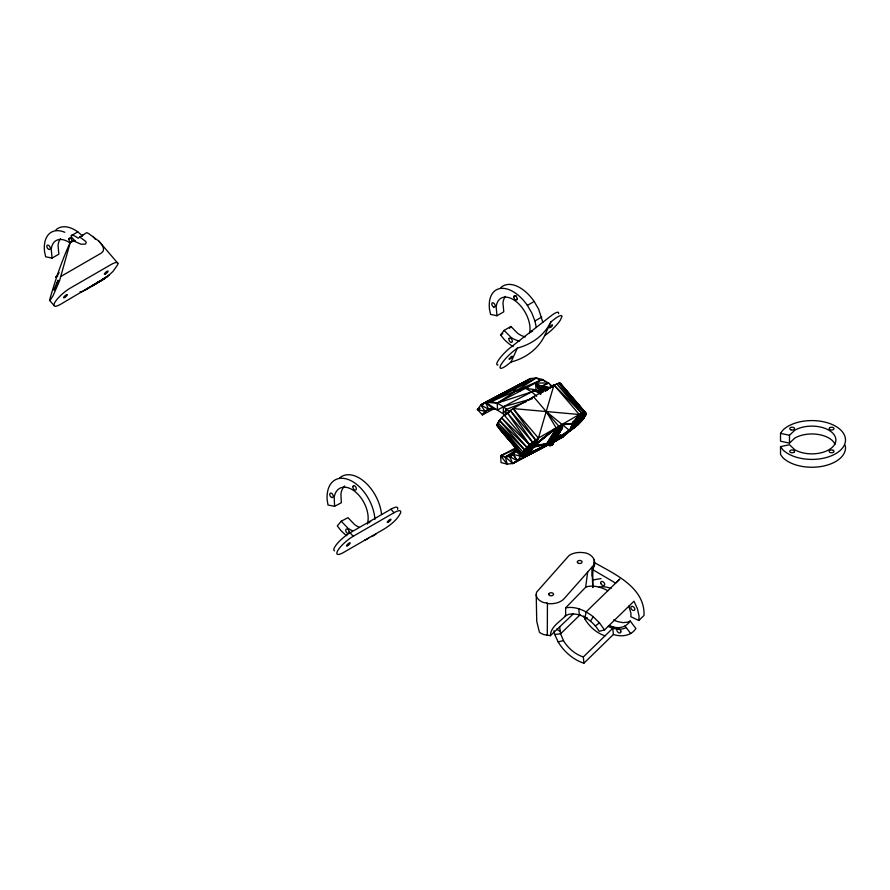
<?xml version="1.0" encoding="UTF-8"?>
<svg xmlns="http://www.w3.org/2000/svg" width="890" height="890" viewBox="0 0 890 890"><rect width="100%" height="100%" fill="white"/><g stroke="black" fill="none" stroke-linecap="round" stroke-linejoin="round"><path stroke-width="1.33" d="M536.225 594.542L536.726 621.287L539.396 632.2L540.597 633.135L543.701 634.57L550.376 635.694L573.46 613.755M547.294 635.46L547.439 603.086L543.734 602.597A14.908 9.467 -1.5 0 1 536.681 592.073L569.155 555.416A14.908 9.467 -1.5 0 1 583.529 552.679C590.037 552.846 598.303 560.066 592.684 566.385L564.06 598.736A14.908 9.467 -1.5 0 1 547.328 603.476L546.649 603.32M549.03 594.053L549.386 593.23A2.403 1.524 -1.5 0 1 552.289 592.929A2.403 1.524 -1.5 0 1 553.424 594.631L553.18 594.998A2.403 1.524 -1.5 0 1 549.909 595.621A2.403 1.524 -1.5 0 1 549.008 593.552L549.03 593.53M587.634 572.092L585.665 587.244L565.628 607.859L565.706 615.713C560.077 621.743 550.676 626.471 550.376 635.694M591.906 567.253L592.796 587.489M594.197 559.576L594.631 564.805L592.751 569.656L592.851 587.4M594.331 565.806L594.342 563.125M534.2 390.354L540.608 394.036C536.67 389.92 542.577 386.483 542.778 392.268M559.654 626.883L560.589 633.791L563.47 640.566A25.944 17.133 45.7 0 0 583.328 656.965L583.918 663.195L613.377 634.481L612.643 626.694A24.03 15.864 45.7 0 1 609.461 625.47M628.83 606.123L630.977 613.51L630.832 616.692L638.842 620.486L639.042 616.025L637.418 608.671L633.969 601.217L604.51 629.931L599.215 631.299C594.631 623.834 587.7 617.771 579.357 614.901A30.471 20.125 45.7 0 0 568.732 614.323L564.538 616.258M552.545 386.583L548.574 383.023L541.543 386.394L541.409 389.175L535.58 383.012L497.165 403.181L485.473 402.258L480.834 404.939L477.441 409.534L482.391 414.874L494.395 408.577M592.228 576.075L592.673 568.888L592.751 569.656L615.602 583.106L619.841 579.045L586.132 611.875L585.064 617.382M554.359 439.493C564.95 432.329 581.648 426.822 586.009 413.272L560.021 383.045L553.981 384.981L513.141 408.566C506.811 412.96 499.123 417.955 496.854 425.654L522.819 456.158L528.86 454.223L546.56 443.999L558.864 426.299L533.555 396.773L529.205 399.977M560.6 385.092L560.711 383.746L585.32 412.571L581.215 421.337L586.009 413.272L583.907 412.548L579.279 414.506L538.439 438.08C532.109 442.541 524.143 447.559 522.13 455.446L500.102 429.736L496.932 424.597L499.412 420.414L526.924 447.381L522.819 456.158L503.495 433.653M531.764 447.67L546.56 443.999L556.139 427.868L535.48 444.666L528.86 454.223L535.546 439.938L513.141 408.566L579.279 414.506L575.574 421.115L572.693 423.607L569.7 430.638L546.215 411.536L556.139 427.868C558.364 431.517 564.972 428.468 561.579 424.73L556.862 428.546L547.283 444.677L550.02 445.656L552.323 444.755L561.902 428.613L560.489 429.436L550.91 445.567L552.323 444.755L562.313 427.957L559.599 429.525L550.02 445.656L552.735 444.088L552.846 442.486M560.021 383.045L585.32 412.571L577.421 424.953L583.907 412.548L556.539 383.69L581.837 413.205L569.7 430.638L572.548 423.907L561.579 424.73L572.949 423.24L579.279 414.506L553.981 384.981L546.004 390.254M575.607 426.521L583.907 412.548L558.609 383.023L585.32 412.571L578.544 423.974L572.593 428.791L576.253 421.126L581.837 413.205L553.981 384.981L546.126 390.221M560.589 434.632L560.322 437.012C538.038 453.711 576.609 426.877 578.544 423.974M544.547 381.087L542.322 379.474L535.58 383.012L541.543 386.394L548.574 383.023L542.322 379.474L536.203 377.95L530.64 378.55L485.473 402.258L505.175 415.163L506.477 409.344L526.446 401.568M72.157 241.624L72.212 241.401A2.403 1.391 60 0 0 70.733 238.364A2.403 1.391 60 0 0 68.842 238.976L68.842 239.488A2.403 1.391 60 0 0 71.567 242.336M53.979 305.47L49.84 300.631L53.033 295.836L59.552 280.795L70.355 242.058L72.913 240.589A4.806 1.213 -40.6 0 0 74.215 241.057L74.949 240.678C67.607 234.081 71.778 233.492 78.187 238.197L86.708 232.613L88.7 233.636L98.868 241.134L117.847 263.284M572.637 421.938L574.083 423.629L572.593 428.791L581.837 413.205L575.574 421.115L576.253 421.126M508.913 412.459L510.248 410.412L532.532 442.208L526.302 455.513L532.176 446.78L534.801 444.655L538.439 438.08L553.981 384.981L546.215 390.221L553.981 384.981L552.645 387.183M558.519 313.647L558.631 313.258A14.896 3.126 -44.5 0 0 550.955 315.928L510.738 347.334A14.896 3.126 -44.5 0 0 499.201 359.115A14.896 3.126 -44.5 0 0 498.011 364.945M516.634 448.271C515.41 455.491 506.955 458.906 500.614 455.791L501.059 462.578L507.178 464.102L512.74 463.501L548.396 444.789M521.54 453.744L520.772 456.214L517.402 460.786L512.74 463.501L505.331 456.959L516.567 449.851M532.843 447.47L528.86 454.223L531.775 447.447L526.302 455.513L535.546 439.938L510.248 410.412L508.958 412.726M511.06 361.996L517.379 348.068A62.701 53.812 24.4 0 0 550.91 321.891L554.248 319.276A14.896 3.126 -44.5 0 1 561.924 316.606L560.288 320.211A14.896 3.126 -44.5 0 1 547.928 333.205L544.58 335.808A62.701 53.812 24.4 0 1 511.06 361.996L507.712 364.611A14.896 3.126 -44.5 0 1 500.503 365.745A14.896 3.126 -44.5 0 1 514.031 350.682L517.379 348.068M544.58 335.808L550.91 321.891M575.474 422.427L572.593 428.791L574.573 423.262L573.316 421.404M573.616 423.929L572.648 424.241L569.7 430.638L574.083 423.629M532.431 447.681L528.86 454.223L531.875 447.781M504.285 415.23L529.595 444.744L524.232 456.181L532.532 442.208L507.233 412.682L529.595 444.744L522.819 456.158L516.233 447.703M497.365 424.608L499.412 420.414L524.711 449.94L522.13 455.446L526.924 447.381L501.626 417.866L500.258 420.091M535.546 439.938L532.176 446.78L538.439 438.08L513.141 408.566M572.871 424.241L569.7 430.638L573.205 424.141M528.86 454.223L532.098 447.781M561.056 428.657L562.424 426.355L558.653 429.403L550.02 445.656L552.913 443.32L562.313 427.957L560.489 429.436L551.7 445.256L562.491 427.178L558.653 429.403L548.14 445.2L557.719 429.069L562.113 425.509L556.862 428.546M573.627 427.111L575.263 426.121L573.75 427.912L581.837 413.205L575.908 421.014M552.323 444.755L561.279 429.125M583.829 418.211L585.898 414.607L581.215 421.337M70.355 242.058C61.855 260.603 55.158 280.539 49.551 300.208L49.84 300.631M74.549 241.357L74.949 240.678M82.203 235.984L82.903 234.815M500.102 429.736L522.241 454.111L524.711 449.94L497.822 422.705L523.12 452.231L496.932 424.597L499.079 428.324M558.653 429.403L549.074 445.534L552.913 443.32M583.428 418.79L585.898 414.607M534.389 444.867L538.439 438.08L532.532 446.368M575.163 421.326L579.279 414.506L573.305 422.828M497.532 424.541L498.901 422.316M590.515 621.12L593.23 616.726C585.498 610.696 575.663 605.923 565.628 607.859M554.915 439.204L556.295 437.012M557.674 434.832L562.491 427.178L559.599 429.525L550.91 445.567L552.735 444.088M533.922 445.167L538.439 438.08L532.965 445.946M574.695 421.626L579.279 414.506L573.739 422.405M561.011 428.535L562.424 426.355L557.719 429.069L547.283 444.677L546.56 443.999L535.324 445.189L556.139 427.868L534.801 444.655L556.139 427.868L535.457 444.878M574.573 427.189L575.263 426.121L562.547 437.112L553.157 442.297M573.75 427.912L583.907 412.548M533.444 445.534L538.439 438.08M574.217 421.993L579.279 414.506M576.231 421.337L581.837 413.205L576.142 421.014M552.557 387.017L553.981 384.981L546.249 390.343M780.519 433.374L782.733 430.282A33.642 19.424 0 0 1 833.485 425.109A33.642 19.424 0 0 1 833.485 454.868A33.642 19.424 0 0 1 782.733 449.695L780.519 446.613L789.475 444.722L794.87 449.795A24.03 13.873 0 0 0 828.857 449.795A24.03 13.873 0 0 0 828.857 430.182A24.03 13.873 0 0 0 794.87 430.182L789.475 435.266L789.475 443.109L780.519 441.218L780.519 433.374L789.475 435.266M789.475 443.109L794.87 438.025A24.03 13.873 0 0 1 835.076 444.243M514.298 454.022L509.625 456.503L517.39 460.809L548.284 444.588L512.74 463.501L509.625 456.503L514.175 453.867M572.003 428.101L562.547 437.112L555.816 440.628L558.519 436.968M533.466 451.853C538.261 450.418 543.634 447.77 547.061 444.099M565.261 433.43L562.547 437.112L553.135 442.274M59.185 272.74L55.614 277.291L57.872 275.978M513.23 346.611A33.642 19.424 60 0 1 504.107 339.335L500.547 334.94L504.118 330.401L510.916 326.474L517.746 333.372A24.03 13.873 60 0 0 525.423 336.865M509.481 328.299L510.916 326.474M506.477 409.344L503.251 413.438L503.417 406.73L531.719 391.867L536.692 396.317M552.212 387.117L553.981 384.981L550.643 387.328M552.256 387.061L553.981 384.981L552.034 386.905M359.171 527.203A24.03 14.663 62.3 0 1 354.698 524.677L347.968 517.68L341.226 521.217L337.299 525.901L340.77 530.351A33.642 20.537 62.3 0 0 346.733 535.68M567.497 431.572L562.547 437.112L553.569 441.807M572.259 429.102L575.263 426.121L566.24 434.064M580.325 614.567L560.589 633.791L554.726 634.481L553.981 630.732M605.033 635.805A25.944 17.133 45.7 0 1 585.175 619.407L587.111 617.515M583.328 656.965L612.787 628.251C617.148 629.386 622.121 629.964 626.182 627.55M612.643 626.694C619.206 629.085 626.382 627.027 630.209 621.009L635.905 628.54C630.977 636.15 621.354 637.04 613.377 634.481M638.842 620.486L644.015 615.446C645.161 587.411 614.423 573.972 594.197 562.48L594.108 562.035M575.263 426.121L569.934 431.016L567.942 431.761M107.456 276.534L113.063 271.35L117.747 264.63A14.896 3.749 -40.6 0 0 111.128 264.519L70.288 288.104A14.896 3.749 -40.6 0 0 54.958 302.244A14.896 3.749 -40.6 0 0 60.698 304.235L107.456 276.534L91.703 286.257L99.858 281.017M555.861 440.695L568.888 429.948L562.547 437.112L560.322 437.012L559.198 436.055M501.393 394.726L503.417 393.091M535.135 444.555L556.139 427.868M485.528 412.482L482.391 414.874C485.061 409.155 492.114 407.498 497.61 409.967L503.417 406.73L532.409 398.664M505.175 415.163L509.558 411.959C503.206 405.896 494.707 399.922 485.473 402.258L488.588 409.255L480.834 404.939L504.552 392.379L485.473 402.258L492.882 408.788M595.343 625.87L599.493 622.889L604.51 629.931M546.204 390.454L548.418 388.886M497.61 409.967L497.165 403.181L536.203 377.95L539.64 379.908M102.194 279.516L109.27 274.966M91.703 286.257L105.599 277.936L82.737 291.475L80.055 291.753M84.906 290.184L104.43 278.804M492.348 408.098L485.017 411.325L477.441 409.534L479.766 408.165M542.322 379.474L491.046 401.646L530.64 378.55L505.731 391.756L508.057 390.41L513.619 389.798L519.738 391.322M512.74 463.501L525.556 456.025M489.934 408.744L485.017 411.325L480.834 404.939L530.64 378.55M72.279 235.082L77.819 231.878L82.303 235.817M68.842 239.232L71.1 237.93M64.814 232.279A33.642 19.424 60 0 0 44.544 251.581L45.635 256.765L52.054 258.089L58.851 254.162L58.039 245.317A24.03 13.873 60 0 1 60.498 238.731M61.121 276.3L101.326 253.083L103.262 251.058L103.485 248.254L101.983 244.872L98.868 241.134M513.775 296.893L516.033 295.58M536.314 327.52L534.934 320.967L531.797 312.969L527.37 305.392A33.642 19.424 60 0 0 500.981 288.405A33.642 19.424 60 0 0 489.478 309.231L490.579 314.426L496.987 315.739L503.784 311.823L502.972 302.967A24.03 13.873 60 0 1 505.431 296.381M527.37 305.392L534.167 301.465L538.584 309.053L542.833 322.291M500.547 334.94L502.805 333.639M534.934 320.967L541.732 317.051M334.507 550.854A14.896 3.749 -40.6 0 1 337.444 543.378A14.896 3.749 -40.6 0 1 350.126 532.776L390.966 509.202A14.896 3.749 -40.6 0 1 397.596 509.303M353.152 536.314L393.992 512.729A14.896 3.749 -40.6 0 1 400.622 512.84C397.24 519.793 390.766 524.744 384.413 528.871L343.573 552.445A14.896 3.749 -40.6 0 1 337.833 550.465A14.896 3.749 -40.6 0 1 353.152 536.314L350.126 532.776M491.046 401.646L536.203 377.95L485.473 402.258M477.441 409.534L479.844 408.276M531.53 392.156L536.025 389.798L540.786 392.913L543.034 391.734M548.574 383.023L535.58 383.012L539.551 389.375L541.799 388.196M532.865 390.688L536.136 391.5L535.58 383.012L539.396 390.343L542.755 388.574M540.953 388.919L535.58 383.012L539.485 390.921L542.856 389.153M541.932 390.321L539.685 391.5L540.608 394.036L536.025 389.798L525.467 388.318L531.719 391.867L497.165 403.181M543.356 390.287L539.985 392.056L543.545 390.521M540.519 388.819L535.58 383.012L540.608 394.036L540.364 392.534L543.734 390.766M374.935 519.337A33.642 20.537 62.3 0 0 349.091 479.832A33.642 20.537 62.3 0 0 327.142 499.724L328.01 505.019L334.584 506.31L341.326 502.772L340.926 493.739A24.03 14.663 62.3 0 1 344.719 486.04M517.212 447.08L500.614 455.791L507.178 464.102L505.331 456.959L516.133 451.297M509.625 456.503L514.431 453.978M523.242 454.924L520.772 456.214L513.207 454.423L517.39 460.809L548.374 444.744M505.731 391.756L525.99 381.243M542.767 388.452L539.396 390.087L535.58 383.012L540.119 388.863M505.331 456.959L517.201 451.23M539.785 448.482L548.24 444.433M539.551 389.375L541.754 388.351M592.829 579.957L601.006 578.611M585.665 587.244L586.699 586.766A33.609 22.194 45.7 0 1 607.848 590.715M630.209 621.009L627.65 622.188L622.967 622.622L617.805 621.654A24.03 15.864 45.7 0 1 613.566 619.918M542.767 388.318L539.407 389.82L535.58 383.012L539.796 389.052M480.834 404.939L485.84 402.725M540.364 392.534L542.755 391.478M517.112 448.527L500.614 455.791L504.497 454.456M539.396 390.343L542.811 388.863M539.485 390.921L542.956 389.442M542.032 390.51L539.685 391.5L535.58 383.012L539.863 391.978M523.276 455.191L520.772 456.214L515.822 450.885L518.57 450.54M530.751 452.098L545.703 445.935M527.981 387.005L516.678 390.565L526.335 387.873M532.32 390.832L536.025 389.798M554.726 634.481L558.175 641.935L563.47 640.566M534.278 446.391L546.56 443.999L535.057 445.556M561.579 424.73L572.693 423.607M549.375 387.651L542.121 386.416L545.37 390.71M542.121 386.416L549.564 387.584M79.477 236.796L85.752 241.435L86.241 242.525L85.54 244.083L80.934 244.205L72.913 240.589M532.587 331.169L532.365 331.036A2.403 1.391 60 0 0 530.918 332.415M370.663 521.751L370.44 521.618A2.403 1.469 62.3 0 0 369.027 522.074M546.293 388.752L542.933 386.772L545.069 389.853M556.639 629.141L560.033 631.288M505.209 435.611L507.022 436.901M550.098 385.125L552.312 386.75M47.904 248.744L48.783 249.378A2.403 1.391 60 0 0 50.229 248.51A2.403 1.391 60 0 0 49.184 245.84L48.75 245.473A2.403 1.391 60 0 0 46.97 245.651A2.403 1.391 60 0 0 47.526 248.266M501.626 417.866L529.595 444.744M593.23 616.726L599.493 622.889M566.051 391.133L586.009 413.272M573.594 421.159L575.051 422.85L572.593 428.791L575.83 422.016L574.384 420.325M546.193 390.577L542.933 386.772L545.993 390.732M533.255 444.277L534.701 445.968L546.56 443.999L533.8 446.802L532.354 445.111M531.864 445.478L533.31 447.169L532.053 445.334M569.633 395.627L572.348 398.798M575.062 401.957L576.865 404.071M579.579 407.231L581.381 409.344M496.932 424.597L522.241 454.111M390.966 509.202L393.992 512.729M92.905 236.373L95.541 239.455M541.832 389.564L541.543 386.394L545.481 391.177M504.118 330.401L510.949 337.299A24.03 13.873 60 0 0 519.66 340.926M341.226 521.217L347.957 528.204A24.03 14.663 62.3 0 0 352.429 530.74M625.047 626.048L630.743 633.58M513.207 454.423L517.402 460.786M583.729 616.025L585.175 619.407M542.21 390.043L541.543 386.394L542.711 391.177M541.543 386.394L542.511 390.588M496.987 315.739L496.175 306.894A24.03 13.873 60 0 1 516.222 301.599A24.03 13.873 60 0 1 529.483 333.461M52.054 258.089L51.242 249.233A24.03 13.873 60 0 1 70.188 243.115M334.584 506.31L334.184 497.276A24.03 14.663 62.3 0 1 355.199 491.692A24.03 14.663 62.3 0 1 367.336 524.121M578.767 608.671L579.357 614.901M780.519 446.613L780.519 454.456L782.733 457.549A33.642 19.424 0 0 0 822.672 466.226A33.642 19.424 0 0 0 845.211 445.3M500.848 287.603A33.642 19.424 60 0 1 534.167 301.465M55.914 229.943A33.642 19.424 60 0 1 77.819 231.878M583.918 663.195A33.642 22.217 45.7 0 1 558.175 641.935M599.126 587.211A24.03 15.864 45.7 0 1 611.074 588.513M612.787 628.251A25.944 17.133 45.7 0 1 608.204 626.371M368.872 523.042A2.403 1.469 62.3 0 1 368.894 522.519M369.305 537.46A33.642 20.537 62.3 0 1 364.666 540.152M339.502 478.064A33.642 20.537 62.3 0 1 364.622 481.868A33.642 20.537 62.3 0 1 381.565 514.498M376.047 533.922A33.642 20.537 62.3 0 1 371.408 536.614M349.169 531.897L349.147 532.42A2.403 1.469 62.3 0 1 347.156 533.066A2.403 1.469 62.3 0 1 345.787 529.973L345.921 529.528A2.403 1.469 62.3 0 1 347.779 529.327A2.403 1.469 62.3 0 1 349.169 531.897M352.918 486.641L352.896 487.164A2.403 1.469 62.3 0 0 354.298 489.734A2.403 1.469 62.3 0 0 356.145 489.533L356.289 489.088A2.403 1.469 62.3 0 0 354.91 485.996A2.403 1.469 62.3 0 0 352.918 486.641M54.001 289.584L54.045 290.196L56.137 286.38L58.061 280.216L54.001 289.584M517.146 299.062L517.034 299.496A2.403 1.391 60 0 1 515.243 299.674A2.403 1.391 60 0 1 513.775 297.149L513.775 296.637A2.403 1.391 60 0 1 515.666 296.025A2.403 1.391 60 0 1 517.146 299.062M509.047 338.578L508.935 339.012A2.403 1.391 60 0 0 510.415 342.049A2.403 1.391 60 0 0 512.306 341.437L512.306 340.926A2.403 1.391 60 0 0 510.827 338.4A2.403 1.391 60 0 0 509.047 338.578M509.169 358.982C512.495 359.182 514.242 352.518 509.169 358.982M549.319 327.62C552.645 327.82 554.392 321.156 549.319 327.62M553.981 384.981L552.479 386.939L553.981 384.981M794.236 452.064L793.858 452.354A2.403 1.391 0 0 1 790.453 452.354A2.403 1.391 0 0 1 790.453 450.385L790.954 450.162A2.403 1.391 0 0 1 793.858 450.385A2.403 1.391 0 0 1 794.236 452.064M829.869 427.634L829.491 427.923A2.403 1.391 0 0 0 829.869 429.592A2.403 1.391 0 0 0 832.773 429.814L833.274 429.592A2.403 1.391 0 0 0 833.274 427.634A2.403 1.391 0 0 0 829.869 427.634M577.977 424.308L576.175 425.509L578.01 424.33M541.654 388.641L539.407 389.82L541.654 388.73M632.156 606.379L631.678 606.424A2.403 1.591 45.7 0 0 630.954 608.315A2.403 1.591 45.7 0 0 633.035 610.373L633.547 610.462A2.403 1.591 45.7 0 0 634.748 608.526A2.403 1.591 45.7 0 0 632.156 606.379M790.954 429.814L790.453 429.592A2.403 1.391 0 0 1 790.453 427.634A2.403 1.391 0 0 1 793.858 427.634L794.236 427.923A2.403 1.391 0 0 1 793.858 429.592A2.403 1.391 0 0 1 790.954 429.814M833.274 450.385L832.773 450.162A2.403 1.391 0 0 0 829.869 450.385A2.403 1.391 0 0 0 829.491 452.064L829.869 452.354A2.403 1.391 0 0 0 833.274 452.354A2.403 1.391 0 0 0 833.274 450.385M493.716 307.028L493.271 306.772A2.403 1.391 60 0 1 491.792 303.735A2.403 1.391 60 0 1 493.683 303.123L494.117 303.501A2.403 1.391 60 0 1 495.163 306.16A2.403 1.391 60 0 1 493.716 307.028M331.625 497.432L331.18 497.187A2.403 1.469 62.3 0 1 329.801 494.095A2.403 1.469 62.3 0 1 331.803 493.449L332.226 493.828A2.403 1.469 62.3 0 1 333.172 496.542A2.403 1.469 62.3 0 1 331.625 497.432M620.819 631.032L620.575 630.498A2.403 1.591 45.7 0 0 618.216 628.885A2.403 1.591 45.7 0 0 616.904 630.298L617.015 630.821A2.403 1.591 45.7 0 0 619.618 632.968A2.403 1.591 45.7 0 0 620.819 631.032M105.465 273.942A2.403 0.601 -40.6 0 0 108.091 271.139A2.403 0.601 -40.6 0 0 105.153 272.841A2.403 0.601 -40.6 0 0 105.465 273.942M64.692 297.482A2.403 0.601 -40.6 0 0 67.317 294.679A2.403 0.601 -40.6 0 0 64.38 296.381A2.403 0.601 -40.6 0 0 64.692 297.482M578.489 563.326A2.403 1.524 -1.5 0 0 582.082 561.935A2.403 1.524 -1.5 0 0 578.467 560.678A2.403 1.524 -1.5 0 0 578.489 563.326M600.783 583.406A2.403 1.591 45.7 0 0 604.243 585.342A2.403 1.591 45.7 0 0 603.031 581.793A2.403 1.591 45.7 0 0 600.783 583.406M388.34 522.152A2.403 0.601 -40.6 0 0 390.966 519.36A2.403 0.601 -40.6 0 0 388.018 521.051A2.403 0.601 -40.6 0 0 388.34 522.152M347.567 545.692A2.403 0.601 -40.6 0 0 350.193 542.9A2.403 0.601 -40.6 0 0 347.245 544.591A2.403 0.601 -40.6 0 0 347.567 545.692"/></g></svg>
